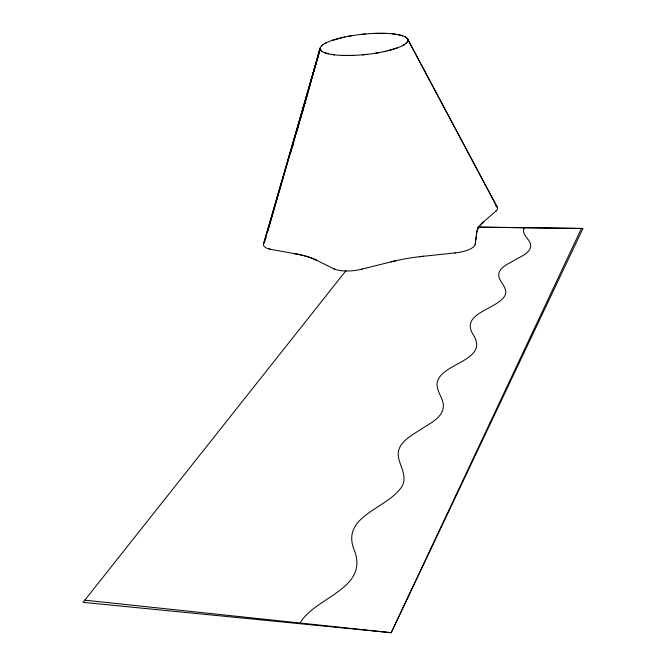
<?xml version="1.0" encoding="UTF-8"?>
<svg xmlns="http://www.w3.org/2000/svg" width="666" height="666" viewBox="0 0 666 666"><rect width="100%" height="100%" fill="white"/><g stroke="black" fill="none" stroke-linecap="round" stroke-linejoin="round"><path stroke-width="1" d="M475.324 243.598L475.416 242.865M475.466 242.457L475.566 241.658M475.765 240.06L476.098 237.404M476.29 235.831L476.756 232.176A74.55 25.758 -3.3 0 1 476.923 231.393A89.677 30.977 -3.1 0 1 481.759 223.426L496.37 210.722M475.308 243.739L475.258 244.139A19.955 7.043 -4.6 0 1 475.216 244.339M320.155 48.069L304.454 104.595M302.506 111.996L303.338 108.991M303.887 106.993L320.171 48.01M300.258 119.58L303.896 106.502M292.532 146.686L293.373 143.681M296.47 132.676L299.284 122.677M299.85 120.713L320.096 48.643M290.534 153.313L292.083 147.877M292.507 146.337L320.105 48.71M265.193 240.018L266.05 237.029L265.201 240.01M263.861 243.057L320.105 48.801L267.199 233.05L320.138 49.018L321.462 51.016M263.478 244.081L320.196 49.267M524.167 227.755C521.212 234.024 528.754 238.395 530.461 243.806C532.292 253.047 520.179 256.402 514.177 260.406C508.066 264.169 496.678 268.256 499 277.364C501.023 283.433 508.566 289.152 504.686 296.029C496.361 309.881 458.891 313.253 473.643 335.348C487.995 359.282 446.769 362.704 438.544 378.804C433.666 387.379 441.841 395.521 443.273 403.804C444.863 417.274 429.428 423.484 420.313 429.778C410.88 435.88 396.761 443.007 398.31 456.343C399.825 466.242 407.684 476.44 401.948 486.396C387.928 508.932 339.643 515.717 354.528 550.782C368.706 589.094 314.993 597.111 300.125 622.985M346.037 270.612L83.059 602.355L391.208 632.7L582.941 228.471L478.105 227.073M407.001 42.391L406.01 43.39M321.495 45.896L322.669 44.888M404.329 44.63L402.664 45.596M324.533 43.673L326.298 42.741M397.585 47.827L387.937 50.749M331.585 40.568L344.705 37.013M361.696 269.172L362.221 269.039M390.95 261.888L395.854 260.722M385.822 51.249L384.124 51.632M379.587 52.539L375.649 53.213M349.059 36.164L352.822 35.531M419.364 256.71L423.526 256.252M361.097 34.424L365.301 34.008M366.941 54.387L362.52 54.828M455.527 252.88L454.961 252.938M373.626 33.45L385.389 33.383M353.771 55.386L341.558 55.395M477.78 227.189L581.435 228.446L391.208 632.7L84.79 600.174M392.324 33.841L395.238 34.191M334.499 54.845L331.585 54.446M294.322 253.604L295.18 253.754M269.156 249.001A21.445 7.343 -6.8 0 0 270.18 249.25L295.571 253.829A91.267 33.192 -7.6 0 1 316.641 260.273L333.533 268.664A22.411 8.042 -6 0 0 334.832 269.222M271.137 249.442L271.204 249.45A21.387 7.326 -6.8 0 1 264.993 241.633M295.471 253.804L296.328 253.962M398.41 34.732L402.772 35.872M328.471 53.846L324.309 52.597M315.867 259.898L316.65 260.273M404.795 36.697L405.794 37.254M322.469 51.715L321.603 51.124M405.952 37.354L407.817 39.527M497.102 206.901L407.484 38.803L497.502 207.817M407.875 39.769L407.917 40.21M296.337 253.962A91.342 33.217 -7.6 0 1 315.867 259.898M333.458 268.631A22.386 8.034 -6 0 0 361.347 269.264L391.192 261.83A95.038 36.014 -4.8 0 1 422.877 256.318L455.328 252.897A22.211 7.842 -4.6 0 0 475.274 244.022L476.681 232.692A88.936 30.719 -3.1 0 1 483.741 221.603M495.729 205.578A21.037 7.01 -4.4 0 1 495.895 211.164M342.749 55.436A44.123 10.24 -5.8 0 0 407.908 40.027A44.123 10.24 -5.8 0 0 341.367 37.762A44.123 10.24 -5.8 0 0 342.749 55.436"/></g></svg>
